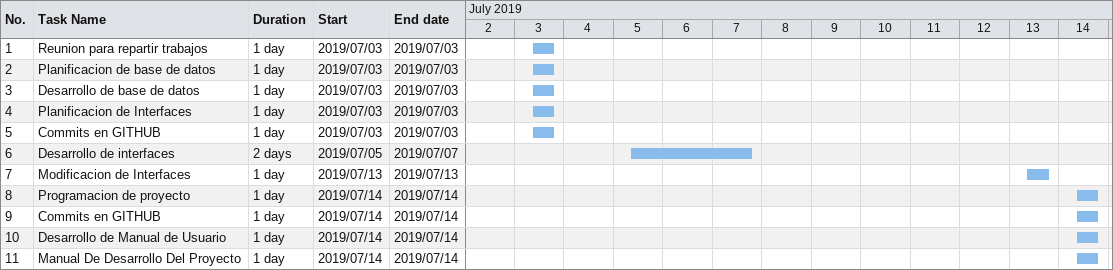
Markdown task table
| ID | Task | Duration | Start | Finish |
|---|---|---|---|---|
| 1 | Reunion para repartir trabajos | 1d | 2019-07-03 | 2019-07-03 |
| 2 | Planificacion de base de datos | 1d | 2019-07-03 | 2019-07-03 |
| 3 | Desarrollo de base de datos | 1d | 2019-07-03 | 2019-07-03 |
| 4 | Planificacion de Interfaces | 1d | 2019-07-03 | 2019-07-03 |
| 5 | Commits en GITHUB | 1d | 2019-07-03 | 2019-07-03 |
| 6 | Desarrollo de interfaces | 2d | 2019-07-05 | 2019-07-07 |
| 7 | Modificacion de Interfaces | 1d | 2019-07-13 | 2019-07-13 |
| 8 | Programacion de proyecto | 1d | 2019-07-14 | 2019-07-14 |
| 9 | Commits en GITHUB | 1d | 2019-07-14 | 2019-07-14 |
| 10 | Desarrollo de Manual de Usuario | 1d | 2019-07-14 | 2019-07-14 |
| 11 | Manual De Desarrollo Del Proyecto | 1d | 2019-07-14 | 2019-07-14 |
